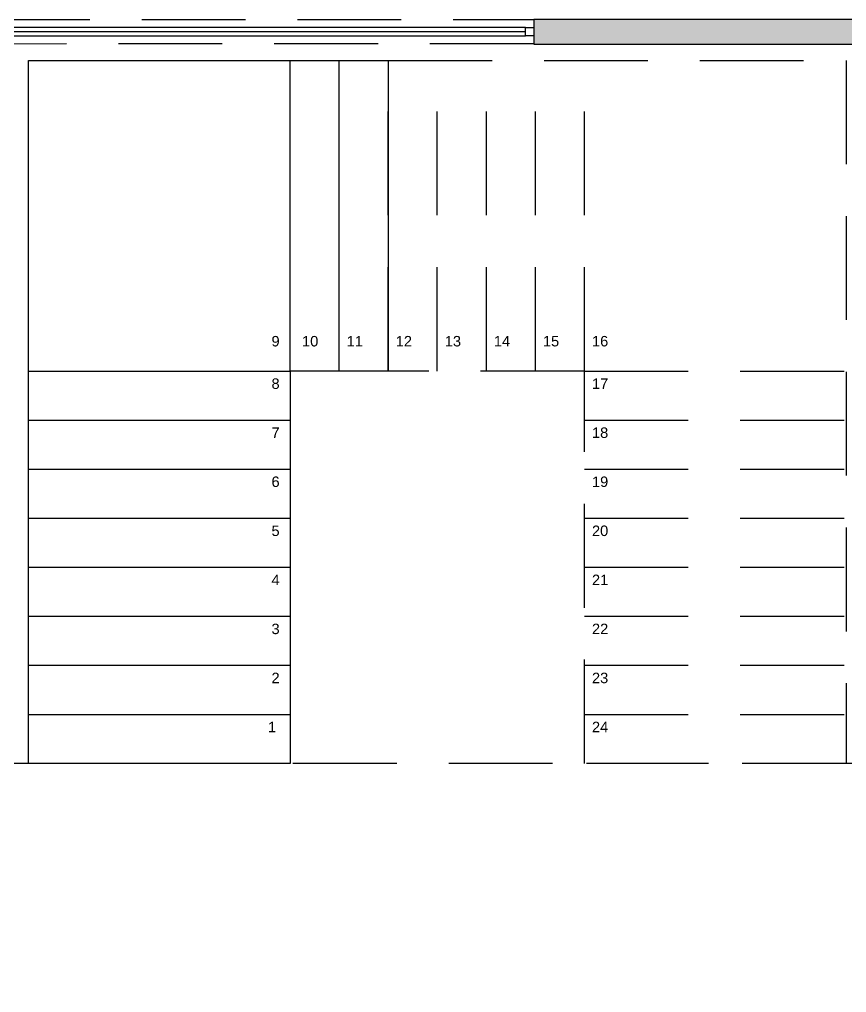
# Model space of a CAD drawing. Header units: metres. Extents: x 1769 to 3632, y 809 to 2652.
# Drawn here: x 2715.22 to 2720.28, y 1872.53 to 1878.48 of the extents above; entities that cross this region are included whole.
import ezdxf

# ---------------------------------------------------------------- set-up
doc = ezdxf.new("R2010")
doc.units = ezdxf.units.M
doc.header["$LTSCALE"] = 10
doc.linetypes.add('HIDDEN', pattern=[9.525, 6.35, -3.175])
for name, color, linetype in [('A-FLOR-LEVL', 2, 'Continuous'), ('A-GLAZ', 150, 'Continuous'), ('A-PATT+', 8, 'Continuous'), ('A-PROJ+', 1, 'HIDDEN'), ('A-STAI', 5, 'Continuous'), ('A-WALL', 6, 'Continuous'), ('A-WALL-PATT', 8, 'Continuous')]:
    doc.layers.add(name, color=color, linetype=linetype)
doc.styles.add('arial', font='arial.ttf')

# ---------------------------------------------------------------- blocks, each defined once
blk = doc.blocks.new('*U411')
at = {"layer": 'A-GLAZ', "ltscale": 0.01}
for p, q in [((0.0157539, 0.000025), (0.0189538, 0.000025)), ((0.0157539, 0), (0.0189538, 0)), ((0.0189538, -0.000025), (0.0157539, -0.000025))]:
    blk.add_line(p, q, dxfattribs=at)
for points in [[(0.0157039, -0.000025), (0.0157539, -0.000025), (0.0157539, 0.000025), (0.0157039, 0.000025)], [(0.0190038, -0.000025), (0.0189538, -0.000025), (0.0189538, 0.000025), (0.0190038, 0.000025)]]:
    blk.add_lwpolyline(points, close=True, dxfattribs=at)
blk = doc.blocks.new('A$Ca70b421f')
at = {"layer": 'A-PATT+', "ltscale": 0.01, "true_color": 0x939598}
h = blk.add_hatch(dxfattribs=at)
h.set_pattern_fill('DOLMIT', color=252, scale=0.018)
edge = h.paths.add_edge_path()
edge.add_line((25.336, 3.261), (25.336, 0.2))
edge.add_line((25.336, 0.2), (21.7137, 0.2008))
edge.add_arc((21.0849, 39.1483), 38.9526, 269.18272, 270.92484, ccw=False)
edge.add_arc((20.4924, -1.9182), 2.1182, 88.99985, 105.352)
edge.add_arc((20.2844, -1.1028), 1.277, 106.04077, 133.34504)
edge.add_line((19.4079, -0.1742), (20.1805, -0.8937))
edge.add_arc((22.7378, -4.4897), 4.4126, 113.91928, 125.41784, ccw=False)
edge.add_arc((23.1734, -5.7416), 5.7347, 93.3642, 112.82617, ccw=False)
edge.add_line((22.8368, -0.0169), (25.336, 0))
edge.add_line((25.336, 0), (40.8755, 0))
edge.add_line((40.8755, 0), (40.8755, 8.8623))
edge.add_line((40.8755, 8.8623), (64.844, 22.7005))
edge.add_line((64.844, 22.7005), (63.6758, 24.7237))
edge.add_line((63.6758, 24.7237), (62.1168, 23.8237))
edge.add_line((62.1168, 23.8237), (61.5418, 24.8196))
edge.add_line((61.5418, 24.8196), (63.1012, 25.7199))
edge.add_line((63.1012, 25.7199), (57.7874, 34.9238))
edge.add_line((57.7874, 34.9238), (54.6065, 33.0876))
edge.add_line((54.6065, 33.0876), (54.6064, 20.8154))
edge.add_line((54.6064, 20.8154), (49.8442, 18.0657))
edge.add_line((49.8442, 18.0657), (50.419, 17.0701))
edge.add_line((50.419, 17.0701), (50.0293, 16.8451))
edge.add_line((50.0293, 16.8451), (49.4544, 17.8408))
edge.add_line((49.4544, 17.8408), (45.1837, 15.3751))
edge.add_line((45.1837, 15.3751), (16.566, 15.375))
edge.add_line((16.566, 15.375), (16.566, 15.5))
edge.add_line((16.566, 15.5), (7.1793, 15.5))
edge.add_line((7.1793, 15.5), (7.1793, 19.454))
edge.add_line((7.1793, 19.454), (0, 19.4542))
edge.add_line((0, 19.4542), (0.0007, 13.375))
edge.add_line((0.0007, 13.375), (15.066, 13.375))
edge.add_line((15.066, 13.375), (15.066, 2.4175))
edge.add_arc((18.8858, 2.4729), 3.8202, 180.83161, 254.29524)
edge.add_arc((18.5138, 0.5707), 1.8948, 223.02926, 249.55017, ccw=False)
edge.add_arc((18.2834, 1.0412), 2.1079, 148.21863, 236.78213, ccw=False)
edge.add_arc((18.6399, 0.629), 2.633, 91.55469, 144.67687, ccw=False)
edge.add_line((18.5684, 3.261), (25.336, 3.261))
h.paths.add_polyline_path([(28.836, 4.3999), (37.9755, 4.3999), (37.9755, 3.6999), (29.536, 3.6999), (29.536, 2.6653), (28.836, 2.6653)], flags=16)
h.paths.add_polyline_path([(23.836, 4.5999), (17.986, 4.5999), (17.986, 12.575), (20.486, 12.575), (20.486, 7.5999), (37.9755, 7.5999), (37.9755, 4.5999)], flags=16)
edge = h.paths.add_edge_path(flags=16)
edge.add_arc((21.0849, 39.1483), 39.1526, 269.18224, 270.86008, ccw=False)
edge.add_arc((20.4924, -1.9182), 1.9182, 88.99057, 105.31545)
edge.add_arc((20.2844, -1.1028), 1.077, 106.10358, 121.84519)
edge.add_line((19.7162, -0.188), (20.1997, -0.6382))
edge.add_arc((22.7378, -4.4897), 4.6126, 113.89552, 123.38451, ccw=False)
edge.add_arc((23.1734, -5.7416), 5.9347, 104.6475, 112.84455, ccw=False)

msp = doc.modelspace()

# ---------------------------------------------------------------- hatches: boundary and pattern name
at = {"layer": 'A-WALL-PATT', "ltscale": 0.01}
h = msp.add_hatch(color=256, dxfattribs=at)
h.dxf.hatch_style = 1
h.paths.add_polyline_path([(2724.9329, 1878.33), (2724.9329, 1878.4801), (2718.3629, 1878.48), (2718.3629, 1878.33)])

# ---------------------------------------------------------------- linework, layer by layer
at = {"layer": 'A-PROJ+', "ltscale": 0.01}
msp.add_lwpolyline([(2715.0129, 1878.48), (2718.3629, 1878.4801), (2718.3629, 1878.3301), (2715.1629, 1878.33), (2715.1629, 1876.6301), (2715.0129, 1876.6301)], close=True, dxfattribs=at)
at = {"layer": 'A-STAI', "ltscale": 0.01}
for p, q in [((2716.8729, 1876.33), (2716.8729, 1878.23)), ((2717.1729, 1876.33), (2717.1729, 1878.23)), ((2715.2729, 1876.33), (2716.8729, 1876.33)), ((2715.2729, 1876.03), (2716.8729, 1876.03)), ((2715.2729, 1875.73), (2716.8729, 1875.73))]:
    msp.add_line(p, q, dxfattribs=at)
at = {"layer": 'A-STAI', "linetype": 'HIDDEN', "ltscale": 0.01}
for p, q in [((2717.7729, 1876.33), (2717.7729, 1878.23)), ((2718.0729, 1876.33), (2718.0729, 1878.23)), ((2718.3729, 1876.33), (2718.3729, 1878.23)), ((2718.6729, 1876.33), (2718.6729, 1878.23)), ((2718.6729, 1876.33), (2720.2729, 1876.33)), ((2718.6729, 1876.03), (2720.2729, 1876.03)), ((2718.6729, 1875.73), (2720.2729, 1875.73))]:
    msp.add_line(p, q, dxfattribs=at)
at = {"layer": 'A-WALL', "ltscale": 0.01}
msp.add_lwpolyline([(2724.9329, 1878.33), (2724.9329, 1878.4801), (2718.3629, 1878.48), (2718.3629, 1878.33)], close=True, dxfattribs=at)

# ---------------------------------------------------------------- block references
at = {"layer": 'A-FLOR-LEVL'}
msp.add_blockref('A$Ca70b421f', (2681.9374, 1840.6909), dxfattribs=at)
at = {"layer": 'A-GLAZ', "ltscale": 0.01, "xscale": -1000.000000000007, "yscale": 1000.000000000007, "zscale": 1000.000000000007, "rotation": 0.0006849281418830343}
msp.add_blockref('*U411', (2734.0667, 1878.4054), dxfattribs=at)

# ---------------------------------------------------------------- texts
at = {"layer": 'A-STAI', "char_height": 0.064, "attachment_point": 2, "rotation": 360, "style": 'arial'}
for s, insert in [('9', (2716.7839, 1876.5443)), ('10', (2716.9955, 1876.5443)), ('11', (2717.2685, 1876.5443)), ('12', (2717.5685, 1876.5443)), ('13', (2717.8685, 1876.5443)), ('14', (2718.1685, 1876.5443)), ('15', (2718.4685, 1876.5443)), ('16', (2718.7685, 1876.5443)), ('8', (2716.7839, 1876.2847)), ('17', (2718.7685, 1876.2847)), ('7', (2716.7839, 1875.9847)), ('18', (2718.7685, 1875.9847))]:
    msp.add_mtext_dynamic_manual_height_columns(s, width=0.163744, gutter_width=12.5, heights=[0], dxfattribs=dict(at, insert=insert))

# ---------------------------------------------------------------- next in the draw order: linework, layer by layer
at = {"layer": 'A-PROJ+', "ltscale": 0.01}
msp.add_line((2720.3829, 1873.93), (2715.1629, 1873.93), dxfattribs=at)
at = {"layer": 'A-STAI', "ltscale": 0.01}
for p, q in [((2715.2729, 1875.43), (2716.8729, 1875.43)), ((2715.2729, 1875.13), (2716.8729, 1875.13)), ((2715.2729, 1874.83), (2716.8729, 1874.83)), ((2715.2729, 1874.53), (2716.8729, 1874.53)), ((2715.2729, 1874.23), (2716.8729, 1874.23))]:
    msp.add_line(p, q, dxfattribs=at)
at = {"layer": 'A-STAI', "linetype": 'HIDDEN', "ltscale": 0.01}
for p, q in [((2718.6729, 1875.43), (2720.2729, 1875.43)), ((2718.6729, 1875.13), (2720.2729, 1875.13)), ((2718.6729, 1874.83), (2720.2729, 1874.83)), ((2718.6729, 1874.53), (2720.2729, 1874.53)), ((2718.6729, 1874.23), (2720.2729, 1874.23))]:
    msp.add_line(p, q, dxfattribs=at)
at = {"layer": 'A-STAI', "ltscale": 0.01}
msp.add_lwpolyline([(2717.4729, 1878.23), (2717.4729, 1876.33), (2716.8729, 1876.33), (2716.8729, 1873.93), (2715.2729, 1873.93), (2715.2729, 1878.23), (2717.4729, 1878.23)], dxfattribs=at)
at = {"layer": 'A-STAI', "linetype": 'HIDDEN', "ltscale": 0.01}
msp.add_lwpolyline([(2720.2729, 1878.23), (2720.2729, 1873.93), (2718.6729, 1873.93), (2718.6729, 1876.33), (2717.4729, 1876.33), (2717.4729, 1878.23), (2720.2729, 1878.23)], dxfattribs=at)

# ---------------------------------------------------------------- next in the draw order: texts
at = {"layer": 'A-STAI', "char_height": 0.064, "attachment_point": 2, "rotation": 360, "style": 'arial'}
for s, insert in [('6', (2716.7839, 1875.6847)), ('19', (2718.7685, 1875.6847)), ('5', (2716.7839, 1875.3847)), ('20', (2718.7685, 1875.3847)), ('4', (2716.7839, 1875.0847)), ('21', (2718.7685, 1875.0847)), ('3', (2716.7839, 1874.7847)), ('22', (2718.7685, 1874.7847)), ('2', (2716.7839, 1874.4847)), ('23', (2718.7685, 1874.4847)), ('1', (2716.7621, 1874.1847)), ('24', (2718.7685, 1874.1847))]:
    msp.add_mtext_dynamic_manual_height_columns(s, width=0.163744, gutter_width=12.5, heights=[0], dxfattribs=dict(at, insert=insert))

doc.saveas('drawing.dxf')
